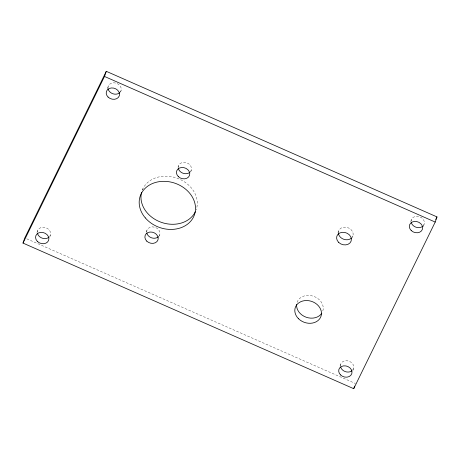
<?xml version="1.0" encoding="UTF-8"?>
<svg xmlns="http://www.w3.org/2000/svg" width="460" height="460" viewBox="0 0 460 460"><rect width="100%" height="100%" fill="white"/><g stroke="black" fill="none" stroke-linecap="round" stroke-linejoin="round"><path stroke-width="0.34" stroke-dasharray="2.3 1.72" d="M36.944 232.541L37.616 230.609M49.956 236.486L50.399 235.204M107.335 88.832L108.226 86.261M120.618 92.006L121.06 90.723M142.479 189.986L142.922 188.698M146.24 232.26L146.907 230.333M178.026 167.078L178.474 165.795M159.298 236.078L159.741 234.79M190.641 172.184L191.308 170.252M337.985 232.909L338.652 230.983M352.464 237.222L352.912 235.94M340.049 366.068L340.716 364.136M352.883 370.524L353.556 368.598M410.688 221.651L411.355 219.725M423.298 226.751L424.189 224.181M26.755 238.809L355.499 383.548M340.463 365.757A6.791 5.549 19.1 0 1 349.272 361.244A6.791 5.549 19.1 0 1 352.366 370.432M411.102 221.34A6.791 5.549 19.1 0 1 419.595 216.712A6.791 5.549 19.1 0 1 423.384 225.607M37.335 232.225A6.791 5.549 19.1 0 1 45.597 227.585A6.791 5.549 19.1 0 1 49.904 236.175M297.085 302.318A13.587 11.103 19.1 0 1 313.57 296.292A13.587 11.103 19.1 0 1 322.753 311.236M142.37 189.94A28.687 23.437 19.1 0 1 177.531 178.353A28.687 23.437 19.1 0 1 196.138 209.898M146.654 231.949A6.791 5.549 19.1 0 1 154.83 227.217A6.791 5.549 19.1 0 1 159.263 235.773M338.37 232.783A7.55 6.17 19.1 0 1 347.806 227.637A7.55 6.17 19.1 0 1 352.015 237.521M178.221 167.411A6.791 5.549 19.1 0 1 186.714 162.782A6.791 5.549 19.1 0 1 190.503 171.678M107.973 87.883A6.791 5.549 19.1 0 1 116.466 83.248A6.791 5.549 19.1 0 1 120.255 92.149"/><path stroke-width="0.69" d="M23 243.081L24.782 237.941L106.283 71.311L437 216.919L435.217 222.059L353.717 388.688L23 243.081L104.501 76.452L106.283 71.311M353.717 388.688L354.608 386.118M435.741 219.489L437 216.919M104.501 76.452L435.217 222.059M351.934 370.806A6.791 5.549 19.1 0 1 345.31 371.611A6.791 5.549 19.1 0 1 340.618 366.873M422.573 226.389A6.791 5.549 19.1 0 1 415.949 227.194A6.791 5.549 19.1 0 1 411.251 222.456M49.185 237.026A6.791 5.549 19.1 0 1 42.418 238.228A6.791 5.549 19.1 0 1 37.473 233.341M321.793 313.197A13.587 11.103 19.1 0 1 306.268 317.262A13.587 11.103 19.1 0 1 296.619 304.451M195.339 211.778A28.687 23.437 19.1 0 1 161.138 222.272A28.687 23.437 19.1 0 1 141.525 192.544M158.556 236.63A6.791 5.549 19.1 0 1 151.817 237.906A6.791 5.549 19.1 0 1 146.803 233.065M351.589 237.981A7.55 6.17 19.1 0 1 343.752 239.286A7.55 6.17 19.1 0 1 338.416 233.398M189.687 172.46A6.791 5.549 19.1 0 1 182.752 173.15A6.791 5.549 19.1 0 1 178.261 167.969M119.876 92.558A6.791 5.549 19.1 0 1 113.137 93.84A6.791 5.549 19.1 0 1 108.123 88.998M298.563 318.768A13.587 11.103 19.1 0 0 320.971 316.376A13.587 11.103 19.1 0 0 304.882 300.61A13.587 11.103 19.1 0 0 298.563 318.768M145.308 217.89A28.687 23.437 19.1 0 0 193.562 216.919A28.687 23.437 19.1 0 0 163.191 181.332A28.687 23.437 19.1 0 0 145.308 217.89M146.757 241.126A6.791 5.549 19.1 0 0 157.958 239.93A6.791 5.549 19.1 0 0 149.914 232.047A6.791 5.549 19.1 0 0 146.757 241.126M338.681 242.408A7.55 6.17 19.1 0 0 351.129 241.074A7.55 6.17 19.1 0 0 342.194 232.317A7.55 6.17 19.1 0 0 338.681 242.408M178.319 176.588A6.791 5.549 19.1 0 0 189.526 175.392A6.791 5.549 19.1 0 0 181.481 167.509A6.791 5.549 19.1 0 0 178.319 176.588M411.205 230.517A6.791 5.549 19.1 0 0 422.412 229.321A6.791 5.549 19.1 0 0 414.362 221.438A6.791 5.549 19.1 0 0 411.205 230.517M340.567 374.934A6.791 5.549 19.1 0 0 351.773 373.738A6.791 5.549 19.1 0 0 343.729 365.855A6.791 5.549 19.1 0 0 340.567 374.934M37.381 241.414A6.791 5.549 19.1 0 0 48.622 240.344A6.791 5.549 19.1 0 0 40.681 232.386A6.791 5.549 19.1 0 0 37.381 241.414M108.077 97.06A6.791 5.549 19.1 0 0 119.284 95.864A6.791 5.549 19.1 0 0 111.234 87.975A6.791 5.549 19.1 0 0 108.077 97.06"/></g></svg>
